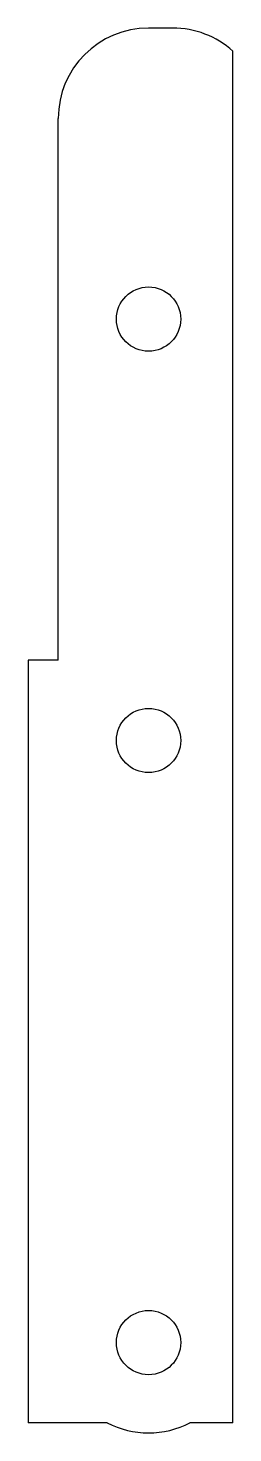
# Model space of a CAD drawing. Header units: millimetres. Extents: x 25 to 35.2, y 40.5 to 110.5.
import ezdxf

# ---------------------------------------------------------------- set-up
doc = ezdxf.new("R2010")
doc.units = ezdxf.units.MM

msp = doc.modelspace()

# ---------------------------------------------------------------- linework, layer by layer
for p, q in [((32.2, 110.5), (31, 110.5)), ((35.2, 41), (35.2, 109.354)), ((26.5, 79), (26.5, 106)), ((25, 79), (25, 41)), ((26.5, 79), (25, 79)), ((28.938, 41), (25, 41)), ((35.2, 41), (33.062, 41))]:
    msp.add_line(p, q)
for centre in [(31, 96), (31, 75), (31, 45)]:
    msp.add_circle(centre, 1.6)
for centre, start, end in [((31, 106), 90, 180), ((32.2, 106), 48.18969, 90), ((31, 45), 242.73396, 297.26604)]:
    msp.add_arc(centre, 4.5, start, end)

doc.saveas('drawing.dxf')
